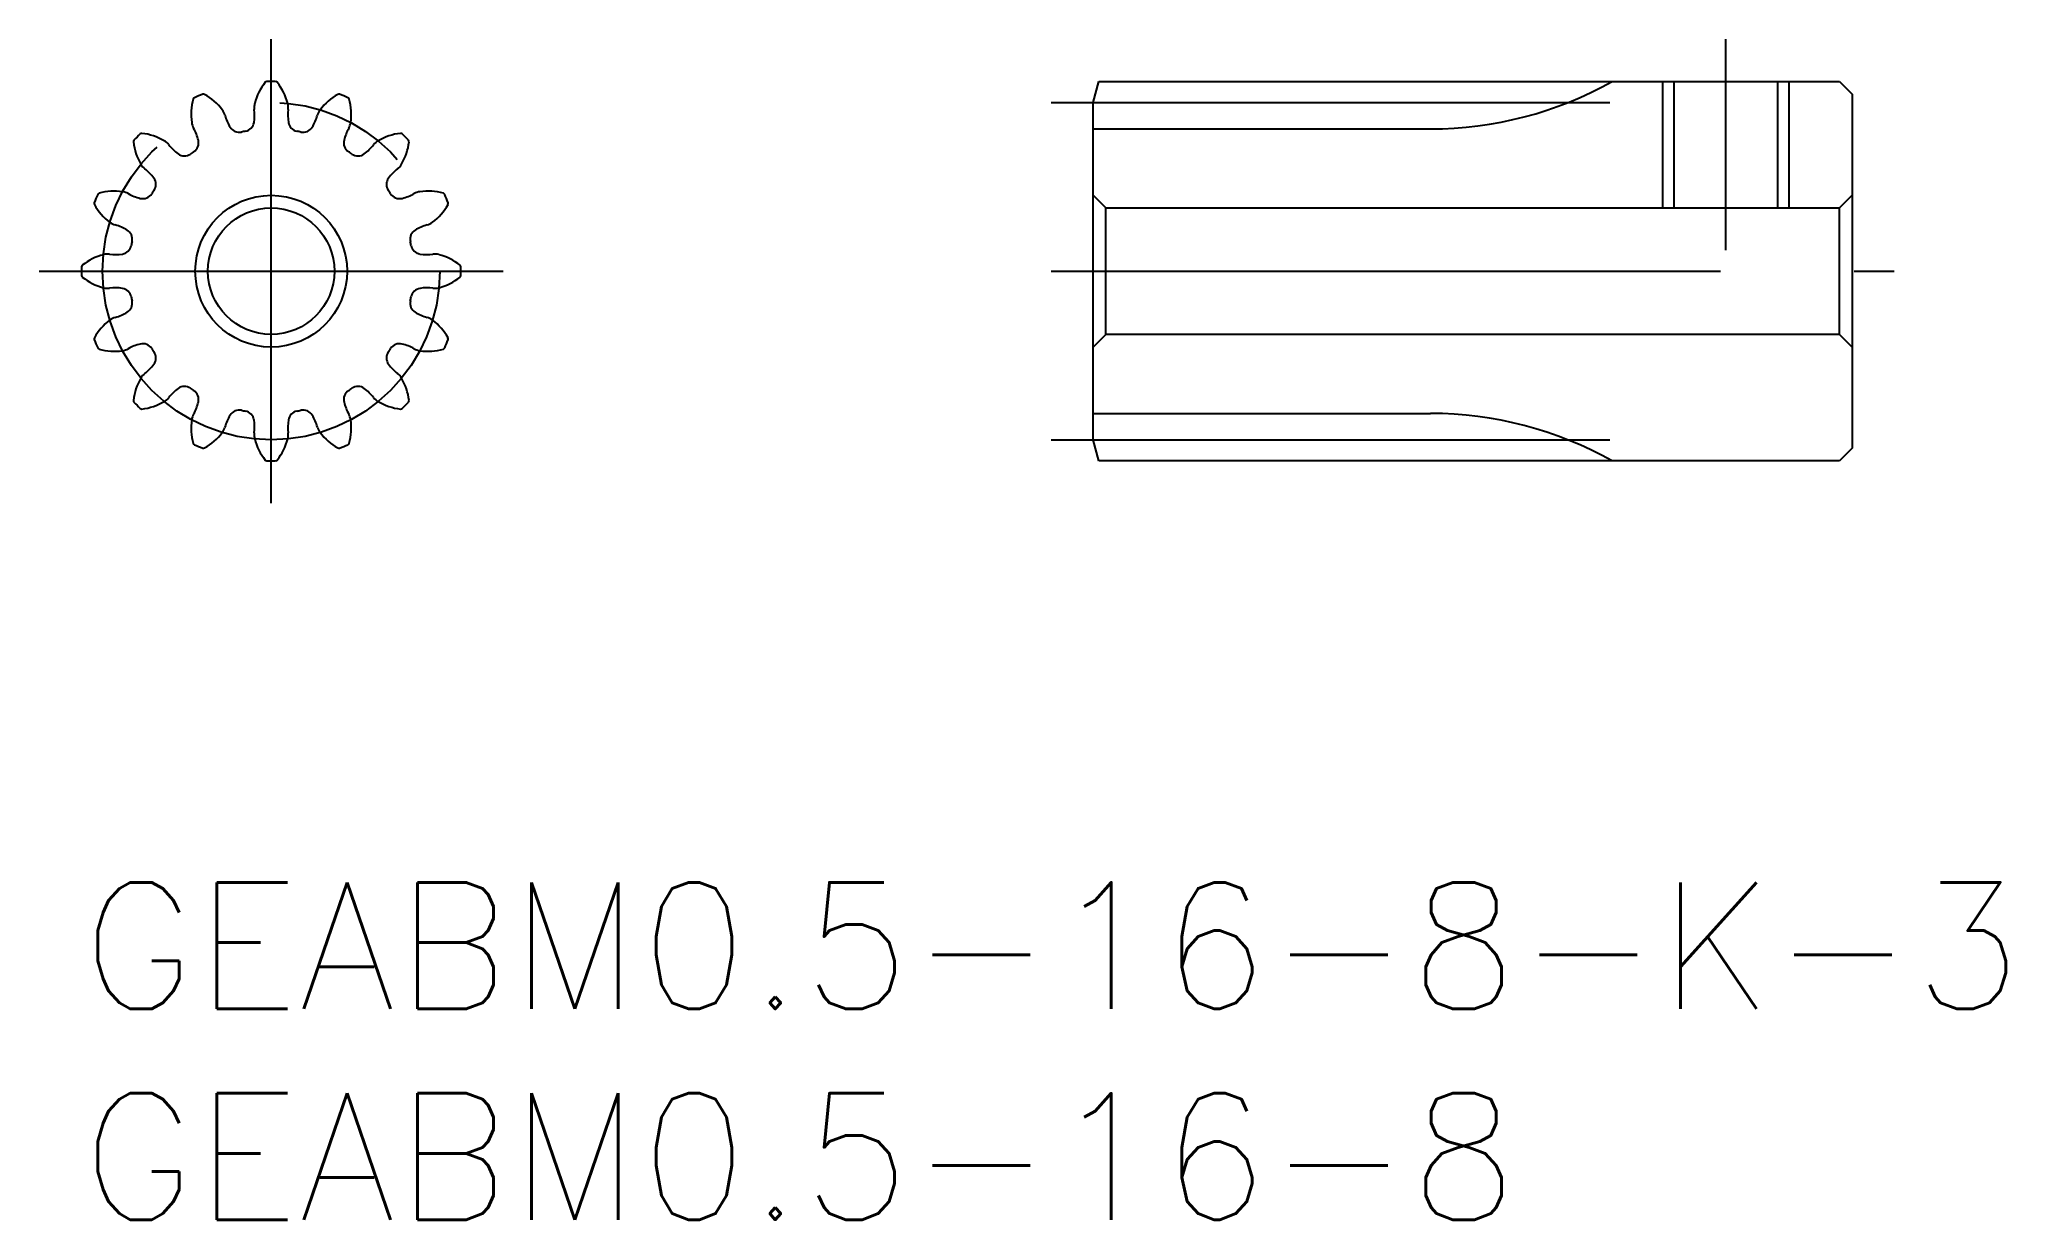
# Model space of a CAD drawing. Extents: x -1 to 45.6, y -8 to 20.
import ezdxf

# ---------------------------------------------------------------- set-up
doc = ezdxf.new("R2010")
doc.units = 0
doc.header["$LTSCALE"] = 0.5
doc.linetypes.add('CENTER', pattern=[50.8, 31.75, -6.35, 6.35, -6.35])
for name, color, linetype in [('MSM_CENTER', 1, 'CENTER'), ('MSM_CONTINUOUS', 7, 'CONTINUOUS'), ('MSM_NARROW', 5, 'CONTINUOUS'), ('MSM_PART_NUMBER', 7, 'CONTINUOUS')]:
    doc.layers.add(name, color=color, linetype=linetype)
doc.styles.get("Standard").update_dxf_attribs({"font": 'txt.shx', "height": 1, "bigfont": 'bigfont.shx'})

# ---------------------------------------------------------------- blocks, each defined once
blk = doc.blocks.new('*U3')
at = {"layer": 'MSM_PART_NUMBER'}
blk.add_text('GEABM0.5-16-8', height=3, dxfattribs=at).set_placement((0, -8))
blk = doc.blocks.new('*U4')
at = {"layer": 'MSM_PART_NUMBER'}
blk.add_text('GEABM0.5-16-8-K-3', height=3, dxfattribs=at).set_placement((0, -3))

msp = doc.modelspace()

# ---------------------------------------------------------------- linework, layer by layer
at = {"layer": 'MSM_CENTER'}
for p, q in [((4.5, 9), (4.5, 20)), ((39, 20), (39, 15)), ((23, 18.5), (36.257, 18.5)), ((-1, 14.5), (10, 14.5)), ((23, 14.5), (43, 14.5)), ((23, 10.5), (36.257, 10.5))]:
    msp.add_line(p, q, dxfattribs=at)
msp.add_circle((4.5, 14.5), 4, dxfattribs=at)
at = {"layer": 'MSM_CONTINUOUS'}
for p, q in [((24, 18.5), (24.134, 19)), ((24.134, 19), (41.7, 19)), ((37.77, 19), (37.77, 16)), ((40.229, 19), (40.229, 16)), ((41.7, 19), (42, 18.7)), ((42, 18.7), (42, 10.3)), ((24, 10.5), (24, 18.5)), ((24, 17.875), (32, 17.875)), ((24.3, 16), (24, 16.3)), ((24.3, 16), (41.7, 16)), ((24.3, 13), (24.3, 16)), ((42, 16.3), (41.7, 16)), ((41.7, 13), (41.7, 16)), ((24, 12.7), (24.3, 13)), ((41.7, 13), (24.3, 13)), ((41.7, 13), (42, 12.7)), ((24, 11.125), (32, 11.125)), ((24.134, 10), (24, 10.5)), ((42, 10.3), (41.7, 10)), ((41.7, 10), (24.134, 10))]:
    msp.add_line(p, q, dxfattribs=at)
for radius in [1.8, 1.5]:
    msp.add_circle((4.5, 14.5), radius, dxfattribs=at)
for centre, radius, start, end in [((4.5, 14.5), 4.5, 111.1518, 113.8482), ((2.894, 18.65), 0.05, 61.009, 111.1518), ((2.272, 17.528), 1.333, 36.875, 61.009), ((5.4, 18.15), 1.333, 141.491, 165.625), ((4.395, 18.949), 0.05, 91.3482, 141.491), ((4.5, 14.5), 4.5, 88.6518, 91.3482), ((4.605, 18.949), 0.05, 38.509, 88.6518), ((3.6, 18.15), 1.333, 14.375, 38.509), ((6.728, 17.528), 1.333, 118.991, 143.125), ((6.106, 18.65), 0.05, 68.8482, 118.991), ((4.5, 14.5), 4.5, 66.1518, 68.8482), ((32, 26.675), 8.8, 270, 299.2895), ((3.934, 18.216), 1.333, 163.991, 188.125), ((2.701, 18.57), 0.05, 113.8482, 163.991), ((3.015, 18.085), 0.405, 16.2472, 36.875), ((4.585, 18.544), 1.231, 196.333, 210.6261), ((2.874, 18.204), 1.231, 351.8739, 6.167), ((4.5, 18.38), 0.405, 165.625, 186.2528), ((4.5, 18.38), 0.405, 353.7472, 14.375), ((6.126, 18.204), 1.231, 173.833, 188.1261), ((4.415, 18.544), 1.231, 329.3739, 343.667), ((5.985, 18.085), 0.405, 143.125, 163.7528), ((6.299, 18.57), 0.05, 16.009, 66.1518), ((5.066, 18.216), 1.333, 351.875, 16.009), ((4.5, 14.5), 4.5, 133.6518, 136.3482), ((1.428, 17.72), 0.05, 83.509, 133.6518), ((1.283, 16.445), 1.333, 59.375, 83.509), ((3.015, 18.085), 0.405, 188.125, 208.7528), ((1.58, 17.3), 1.231, 14.3739, 28.667), ((3.741, 18.045), 0.25, 210.6261, 282.0891), ((4.5, 14.5), 3.375, 100.4109, 102.0891), ((3.845, 18.065), 0.25, 280.4109, 351.8739), ((5.155, 18.065), 0.25, 188.1261, 259.5891), ((4.5, 14.5), 3.375, 77.9109, 79.5891), ((5.259, 18.045), 0.25, 257.9109, 329.3739), ((7.42, 17.3), 1.231, 151.333, 165.6261), ((5.985, 18.085), 0.405, 331.2472, 351.875), ((7.717, 16.445), 1.333, 96.491, 120.625), ((7.572, 17.72), 0.05, 46.3482, 96.491), ((4.5, 14.5), 4.5, 43.6518, 46.3482), ((1.28, 17.572), 0.05, 136.3482, 186.491), ((2.555, 17.717), 1.333, 186.491, 210.625), ((1.756, 17.244), 0.405, 38.7472, 59.375), ((3.031, 18.269), 1.231, 218.833, 233.1261), ((2.442, 17.484), 0.25, 233.1261, 304.5891), ((4.5, 14.5), 3.375, 122.9109, 124.5891), ((2.53, 17.543), 0.25, 302.9109, 14.3739), ((6.47, 17.543), 0.25, 165.6261, 237.0891), ((4.5, 14.5), 3.375, 55.4109, 57.0891), ((6.558, 17.484), 0.25, 235.4109, 306.8739), ((5.969, 18.269), 1.231, 306.8739, 321.167), ((7.244, 17.244), 0.405, 120.625, 141.2528), ((6.445, 17.717), 1.333, 329.375, 353.509), ((7.72, 17.572), 0.05, 353.509, 43.6518), ((1.756, 17.244), 0.405, 210.625, 231.2528), ((0.731, 15.969), 1.231, 36.8739, 51.167), ((8.269, 15.969), 1.231, 128.833, 143.1261), ((7.244, 17.244), 0.405, 308.7472, 329.375), ((0.43, 16.299), 0.05, 106.009, 156.1518), ((0.784, 15.066), 1.333, 81.875, 106.009), ((0.915, 15.985), 0.405, 61.2472, 81.875), ((1.7, 17.42), 1.231, 241.333, 255.6261), ((1.457, 16.47), 0.25, 255.6261, 327.0891), ((4.5, 14.5), 3.375, 145.4109, 147.0891), ((1.516, 16.558), 0.25, 325.4109, 36.8739), ((7.484, 16.558), 0.25, 143.1261, 214.5891), ((4.5, 14.5), 3.375, 32.9109, 34.5891), ((7.543, 16.47), 0.25, 212.9109, 284.3739), ((7.3, 17.42), 1.231, 284.3739, 298.667), ((8.085, 15.985), 0.405, 98.125, 118.7528), ((8.216, 15.066), 1.333, 73.991, 98.125), ((8.57, 16.299), 0.05, 23.8482, 73.991), ((0.35, 16.106), 0.05, 158.8482, 208.991), ((4.5, 14.5), 4.5, 156.1518, 158.8482), ((1.472, 16.728), 1.333, 208.991, 233.125), ((7.528, 16.728), 1.333, 306.875, 331.009), ((4.5, 14.5), 4.5, 21.1518, 23.8482), ((8.65, 16.106), 0.05, 331.009, 21.1518), ((0.915, 15.985), 0.405, 233.125, 253.7528), ((0.456, 14.415), 1.231, 59.3739, 73.667), ((0.955, 15.259), 0.25, 347.9109, 59.3739), ((8.045, 15.259), 0.25, 120.6261, 192.0891), ((8.544, 14.415), 1.231, 106.333, 120.6261), ((8.085, 15.985), 0.405, 286.2472, 306.875), ((0.935, 15.155), 0.25, 278.1261, 349.5891), ((4.5, 14.5), 3.375, 167.9109, 169.5891), ((4.5, 14.5), 3.375, 10.4109, 12.0891), ((8.065, 15.155), 0.25, 190.4109, 261.8739), ((4.5, 14.5), 4.5, 178.6518, 181.3482), ((0.051, 14.605), 0.05, 128.509, 178.6518), ((0.85, 13.6), 1.333, 104.375, 128.509), ((0.62, 14.5), 0.405, 83.7472, 104.375), ((0.796, 16.126), 1.231, 263.833, 278.1261), ((8.204, 16.126), 1.231, 261.8739, 276.167), ((8.38, 14.5), 0.405, 75.625, 96.2528), ((8.15, 13.6), 1.333, 51.491, 75.625), ((8.949, 14.605), 0.05, 1.3482, 51.491), ((4.5, 14.5), 4.5, 358.6518, 1.3482), ((0.051, 14.395), 0.05, 181.3482, 231.491), ((0.85, 15.4), 1.333, 231.491, 255.625), ((0.62, 14.5), 0.405, 255.625, 276.2528), ((0.796, 12.874), 1.231, 81.8739, 96.167), ((0.935, 13.845), 0.25, 10.4109, 81.8739), ((8.065, 13.845), 0.25, 98.1261, 169.5891), ((8.204, 12.874), 1.231, 83.833, 98.1261), ((8.38, 14.5), 0.405, 263.7472, 284.375), ((8.15, 15.4), 1.333, 284.375, 308.509), ((8.949, 14.395), 0.05, 308.509, 358.6518), ((0.955, 13.741), 0.25, 300.6261, 12.0891), ((4.5, 14.5), 3.375, 190.4109, 192.0891), ((8.045, 13.741), 0.25, 167.9109, 239.3739), ((4.5, 14.5), 3.375, 347.9109, 349.5891), ((1.472, 12.272), 1.333, 126.875, 151.009), ((0.915, 13.015), 0.405, 106.2472, 126.875), ((0.456, 14.585), 1.231, 286.333, 300.6261), ((8.544, 14.585), 1.231, 239.3739, 253.667), ((8.085, 13.015), 0.405, 53.125, 73.7528), ((7.528, 12.272), 1.333, 28.991, 53.125), ((0.35, 12.894), 0.05, 151.009, 201.1518), ((4.5, 14.5), 4.5, 201.1518, 203.8482), ((0.43, 12.701), 0.05, 203.8482, 253.991), ((0.784, 13.934), 1.333, 253.991, 278.125), ((0.915, 13.015), 0.405, 278.125, 298.7528), ((1.7, 11.58), 1.231, 104.3739, 118.667), ((1.457, 12.53), 0.25, 32.9109, 104.3739), ((4.5, 14.5), 3.375, 212.9109, 214.5891), ((4.5, 14.5), 3.375, 325.4109, 327.0891), ((7.543, 12.53), 0.25, 75.6261, 147.0891), ((7.3, 11.58), 1.231, 61.333, 75.6261), ((8.085, 13.015), 0.405, 241.2472, 261.875), ((8.216, 13.934), 1.333, 261.875, 286.009), ((8.57, 12.701), 0.05, 286.009, 336.1518), ((4.5, 14.5), 4.5, 336.1518, 338.8482), ((8.65, 12.894), 0.05, 338.8482, 28.991), ((0.731, 13.031), 1.231, 308.833, 323.1261), ((1.516, 12.442), 0.25, 323.1261, 34.5891), ((7.484, 12.442), 0.25, 145.4109, 216.8739), ((8.269, 13.031), 1.231, 216.8739, 231.167), ((2.555, 11.283), 1.333, 149.375, 173.509), ((1.756, 11.756), 0.405, 128.7472, 149.375), ((3.031, 10.731), 1.231, 126.8739, 141.167), ((2.442, 11.516), 0.25, 55.4109, 126.8739), ((4.5, 14.5), 3.375, 235.4109, 237.0891), ((2.53, 11.457), 0.25, 345.6261, 57.0891), ((6.47, 11.457), 0.25, 122.9109, 194.3739), ((4.5, 14.5), 3.375, 302.9109, 304.5891), ((6.558, 11.516), 0.25, 53.1261, 124.5891), ((5.969, 10.731), 1.231, 38.833, 53.1261), ((7.244, 11.756), 0.405, 30.625, 51.2528), ((6.445, 11.283), 1.333, 6.491, 30.625), ((1.28, 11.428), 0.05, 173.509, 223.6518), ((4.5, 14.5), 4.5, 223.6518, 226.3482), ((1.428, 11.28), 0.05, 226.3482, 276.491), ((1.283, 12.555), 1.333, 276.491, 300.625), ((1.756, 11.756), 0.405, 300.625, 321.2528), ((1.58, 11.7), 1.231, 331.333, 345.6261), ((3.741, 10.955), 0.25, 77.9109, 149.3739), ((4.5, 14.5), 3.375, 257.9109, 259.5891), ((4.5, 14.5), 3.375, 280.4109, 282.0891), ((5.259, 10.955), 0.25, 30.6261, 102.0891), ((7.42, 11.7), 1.231, 194.3739, 208.667), ((7.244, 11.756), 0.405, 218.7472, 239.375), ((7.717, 12.555), 1.333, 239.375, 263.509), ((7.572, 11.28), 0.05, 263.509, 313.6518), ((4.5, 14.5), 4.5, 313.6518, 316.3482), ((7.72, 11.428), 0.05, 316.3482, 6.491), ((3.934, 10.784), 1.333, 171.875, 196.009), ((3.015, 10.915), 0.405, 151.2472, 171.875), ((3.015, 10.915), 0.405, 323.125, 343.7528), ((4.585, 10.456), 1.231, 149.3739, 163.667), ((3.845, 10.935), 0.25, 8.1261, 79.5891), ((2.874, 10.796), 1.231, 353.833, 8.1261), ((6.126, 10.796), 1.231, 171.8739, 186.167), ((5.155, 10.935), 0.25, 100.4109, 171.8739), ((4.415, 10.456), 1.231, 16.333, 30.6261), ((5.985, 10.915), 0.405, 196.2472, 216.875), ((5.985, 10.915), 0.405, 8.125, 28.7528), ((5.066, 10.784), 1.333, 343.991, 8.125), ((32, 2.325), 8.8, 60.7105, 90), ((2.701, 10.43), 0.05, 196.009, 246.1518), ((4.5, 14.5), 4.5, 246.1518, 248.8482), ((2.894, 10.35), 0.05, 248.8482, 298.991), ((2.272, 11.472), 1.333, 298.991, 323.125), ((4.5, 10.62), 0.405, 173.7472, 194.375), ((5.4, 10.85), 1.333, 194.375, 218.509), ((3.6, 10.85), 1.333, 321.491, 345.625), ((4.5, 10.62), 0.405, 345.625, 6.2528), ((6.728, 11.472), 1.333, 216.875, 241.009), ((6.106, 10.35), 0.05, 241.009, 291.1518), ((4.5, 14.5), 4.5, 291.1518, 293.8482), ((6.299, 10.43), 0.05, 293.8482, 343.991), ((4.395, 10.051), 0.05, 218.509, 268.6518), ((4.5, 14.5), 4.5, 268.6518, 271.3482), ((4.605, 10.051), 0.05, 271.3482, 321.491)]:
    msp.add_arc(centre, radius, start, end, dxfattribs=at)
at = {"layer": 'MSM_NARROW'}
for p, q in [((37.5, 19), (37.5, 16)), ((40.5, 19), (40.5, 16))]:
    msp.add_line(p, q, dxfattribs=at)

# ---------------------------------------------------------------- block references
at = {"layer": 'MSM_CONTINUOUS'}
for name in ['*U4', '*U3']:
    msp.add_blockref(name, (0, 0), dxfattribs=at)

doc.saveas('drawing.dxf')
